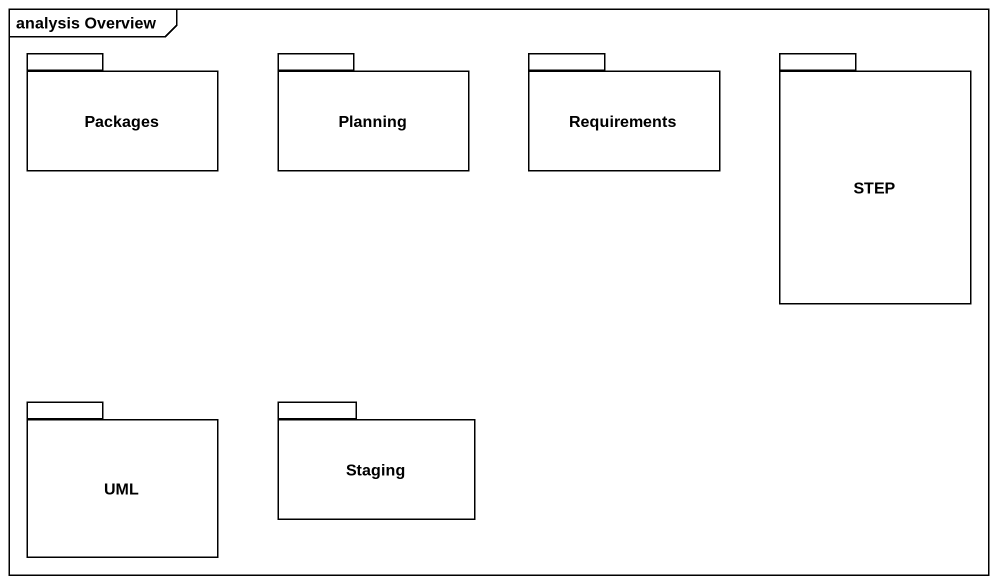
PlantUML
@startuml
mainframe analysis Overview
package Packages {
}
package Planning {
}
package Requirements {
}
package STEP {
}
package UML {
}
package Staging {
}
@enduml
